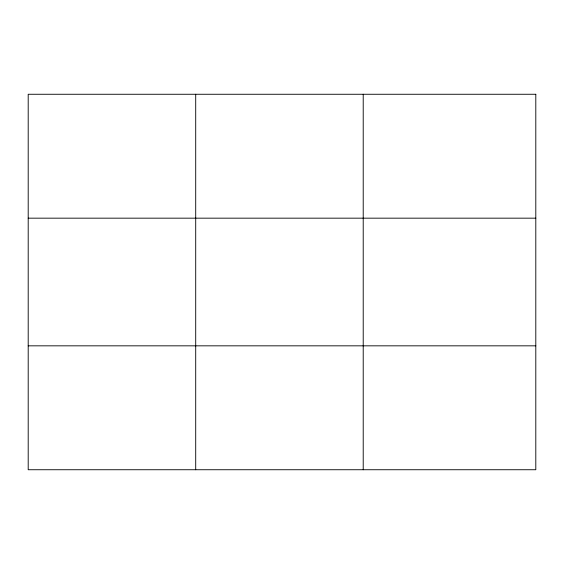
<?xml version="1.0" encoding="UTF-8"?>
<svg xmlns="http://www.w3.org/2000/svg" width="564" height="564" viewBox="0 0 564 564"><rect width="100%" height="100%" fill="white"/><g stroke="black" fill="none" stroke-linecap="round" stroke-linejoin="round"><path stroke-width="0.85" d="M195.708 94.266L195.708 469.734M363.216 94.266L363.216 469.734M28.2 218.169L535.8 218.169M28.2 345.831L535.8 345.831M535.8 94.266L535.8 469.734L28.2 469.734L28.2 94.266L535.8 94.266"/></g></svg>
